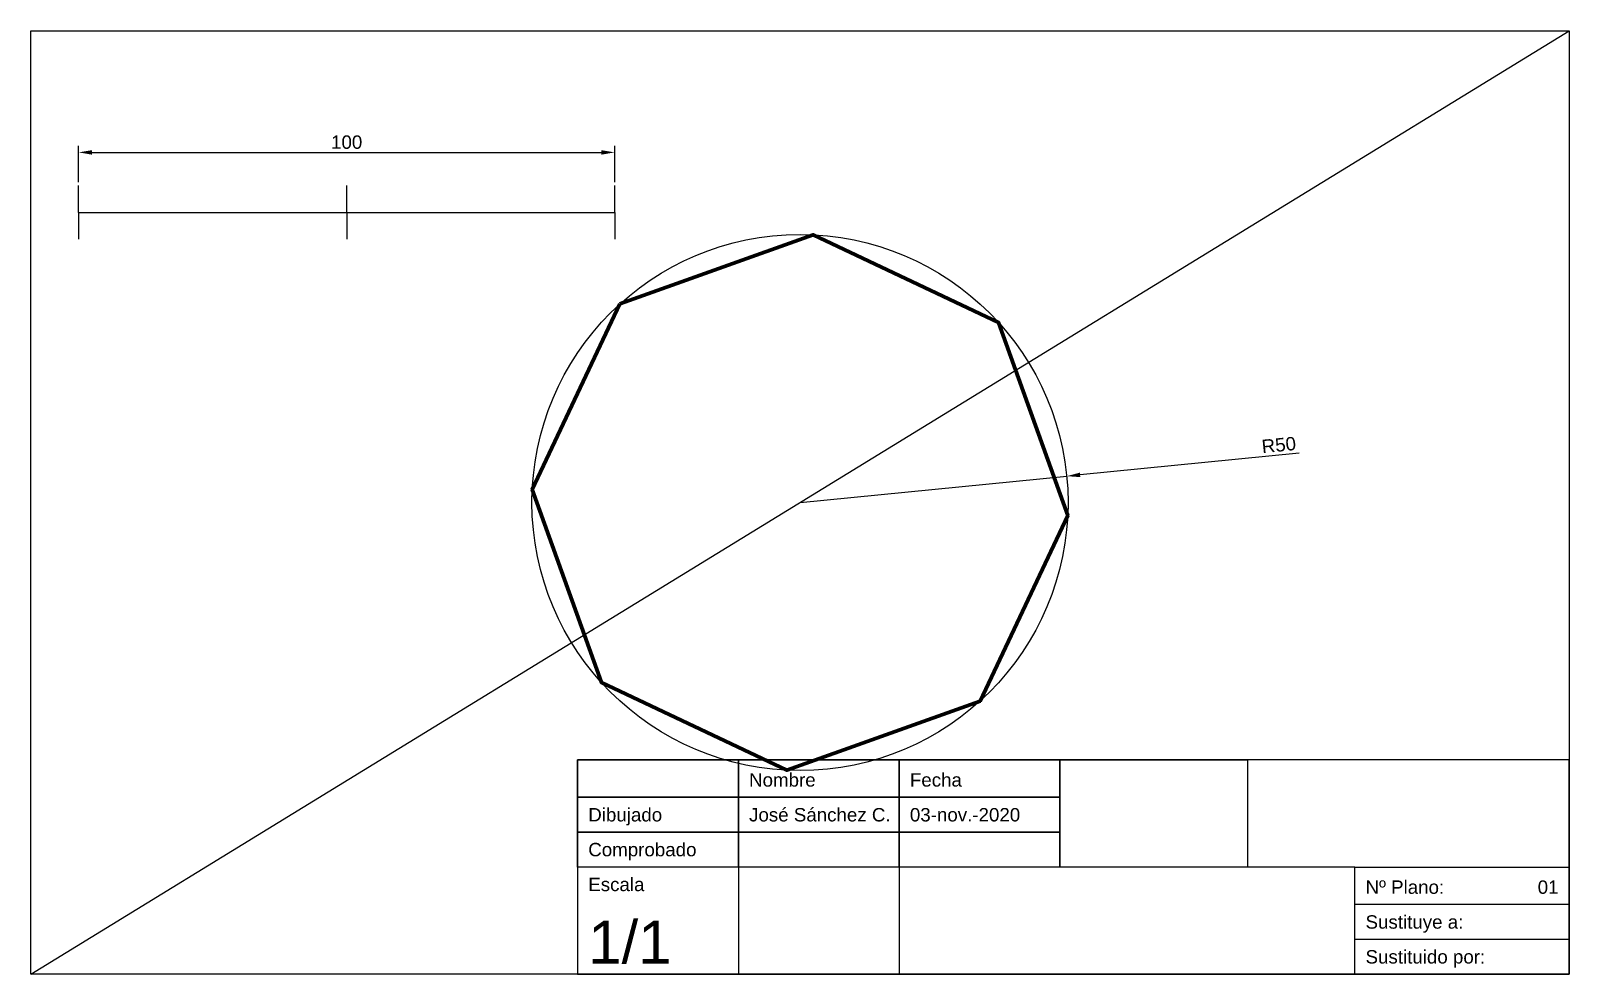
# Model space of a CAD drawing. Header units: millimetres. Extents: x 2095 to 2382, y 762 to 938.
import ezdxf
from ezdxf.enums import TextEntityAlignment as Align

# ---------------------------------------------------------------- set-up
doc = ezdxf.new("R2010")
doc.units = ezdxf.units.MM
doc.layers.add('Auxiliares', color=9, linetype='Continuous')
doc.styles.get("Standard").update_dxf_attribs({"font": 'arial.ttf'})
doc.dimstyles.new('ISO-25', dxfattribs={"dimtxt": 2.5, "dimasz": 2.5, "dimexe": 1.25, "dimexo": 0.625, "dimtad": 1, "dimtxsty": 'Standard', "dimcen": 2.5, "dimadec": 0, "dimazin": 0, "dimtfac": 1, "dimtmove": 0, "dimatfit": 3, "dimfxl": 1, "dimarcsym": 0})

# ---------------------------------------------------------------- blocks, each defined once
blk = doc.blocks.new('Cajetin  bloque')
for p, q in [((-185, 35), (-185, 35)), ((-155, 20), (-155, 0)), ((-125, 20), (-125, 0)), ((-40, 20), (0, 20)), ((0, 13), (-40, 13)), ((0, 6.5), (-40, 6.5))]:
    blk.add_line(p, q)
for points in [[(-185, 0), (0, 0), (0, 40), (-185, 40)], [(-185, 40), (-155, 40), (-155, 33), (-185, 33)], [(-155, 40), (-125, 40), (-125, 33), (-155, 33)], [(-125, 40), (-95, 40), (-95, 33), (-125, 33)], [(-95, 40), (-60, 40), (-60, 20), (-95, 20)], [(-185, 33), (-155, 33), (-155, 26.5), (-185, 26.5)], [(-155, 33), (-125, 33), (-125, 26.5), (-155, 26.5)], [(-125, 33), (-95, 33), (-95, 26.5), (-125, 26.5)], [(-185, 26.5), (-155, 26.5), (-155, 20), (-185, 20)], [(-155, 26.5), (-125, 26.5), (-125, 20), (-155, 20)], [(-125, 26.5), (-95, 26.5), (-95, 20), (-125, 20)], [(-40, 20), (-125, 20), (-125, 0), (-40, 0)]]:
    blk.add_lwpolyline(points, close=True)
for s, p in [('Nombre', (-153, 35)), ('Fecha', (-123, 35)), ('Dibujado', (-183, 28.5)), ('José Sánchez C.', (-153, 28.5)), ('Comprobado', (-183, 22)), ('Escala', (-183, 15.5)), ('Nº Plano:', (-38, 15)), ('Sustituye a:', (-38, 8.5)), ('Sustituido por:', (-38, 2))]:
    blk.add_text(s, height=2.5).set_placement(p)
blk = doc.blocks.new('*D18')
at = {"color": 0, "lineweight": -2, "transparency": 16777216}
for p, q in [((2104.14, 910.21), (2104.14, 917.03)), ((2106.64, 915.78), (2201.64, 915.78)), ((2204.14, 910.21), (2204.14, 917.03))]:
    blk.add_line(p, q, dxfattribs=at)
at = {"color": 0, "transparency": 16777216}
for points in [[(2106.64, 916.2), (2106.64, 915.36), (2104.14, 915.78)], [(2201.64, 916.2), (2201.64, 915.36), (2204.14, 915.78)]]:
    blk.add_solid(points, dxfattribs=at)
at = {"layer": 'Defpoints', "color": 0, "transparency": 16777216}
for p in [(2204.14, 915.78), (2104.14, 909.58), (2204.14, 909.58)]:
    blk.add_point(p, dxfattribs=at)
at = {"color": 0, "lineweight": -2, "transparency": 16777216, "insert": (2154.14, 917.68), "char_height": 2.5, "attachment_point": 5}
blk.add_mtext('100', dxfattribs=at)
blk = doc.blocks.new('*D19')
at = {"color": 0, "lineweight": -2, "transparency": 16777216}
for p, q in [((2331.81, 859.66), (2290.95, 855.63)), ((2238.71, 850.47), (2288.47, 855.38))]:
    blk.add_line(p, q, dxfattribs=at)
at = {"color": 0, "transparency": 16777216}
blk.add_solid([(2290.91, 856.04), (2290.99, 855.21), (2288.47, 855.38)], dxfattribs=at)
at = {"layer": 'Defpoints', "color": 0, "transparency": 16777216}
for p in [(2288.47, 855.38), (2238.71, 850.47)]:
    blk.add_point(p, dxfattribs=at)
at = {"color": 0, "transparency": 16777216, "insert": (2328.03, 861.2), "char_height": 2.5, "attachment_point": 5, "rotation": 5.6398}
blk.add_mtext('R50', dxfattribs=at)

msp = doc.modelspace()

# ---------------------------------------------------------------- linework, layer by layer
for p, q in [((2104.142, 904.584), (2104.142, 909.584)), ((2154.142, 904.584), (2154.142, 909.584)), ((2204.142, 904.584), (2204.142, 909.584)), ((2104.142, 904.584), (2204.142, 904.584)), ((2104.142, 904.584), (2104.142, 899.584)), ((2154.142, 904.584), (2154.142, 899.584)), ((2204.142, 904.584), (2204.142, 899.584))]:
    msp.add_line(p, q)
msp.add_lwpolyline([(2382.208, 762.47), (2095.208, 762.47), (2095.208, 938.47), (2382.208, 938.47)], close=True)
at = {"lineweight": 100}
msp.add_lwpolyline([(2205.118, 887.507), (2241.145, 900.411), (2275.745, 884.06), (2288.648, 848.033), (2272.298, 813.433), (2236.27, 800.529), (2201.671, 816.88), (2188.767, 852.907), (2205.118, 887.507)], close=True, dxfattribs=at)
at = {"layer": 'Auxiliares'}
msp.add_line((2095.208, 762.47), (2382.208, 938.47), dxfattribs=at)
msp.add_circle((2238.708, 850.47), 50, dxfattribs=at)

# ---------------------------------------------------------------- block references
msp.add_blockref('Cajetin  bloque', (2382.208, 762.47))

# ---------------------------------------------------------------- texts
for s, height, p in [('03-nov.-2020', 2.5, (2259.208, 790.97)), ('1/1', 8, (2199.208, 764.47))]:
    msp.add_text(s, height=height).set_placement(p)
msp.add_text('01', height=2.5).set_placement((2380.208, 777.47), align=Align.RIGHT)

# ---------------------------------------------------------------- dimensions: what is measured, and where the dimension line sits
at = {"color": 8, "lineweight": -2}
dim = msp.add_linear_dim(base=(2204.142, 915.778), p1=(2104.142, 909.584), p2=(2204.142, 909.584), dimstyle='ISO-25', dxfattribs=at)
dim.commit()
dim.dimension.update_dxf_attribs({"geometry": '*D18', "text_midpoint": (2154.142, 917.68)})
at = {"color": 8}
dim = msp.add_radius_dim(center=(2238.708, 850.47), mpoint=(2288.466, 855.384), dimstyle='ISO-25', dxfattribs=at)
dim.commit()
dim.dimension.update_dxf_attribs({"geometry": '*D19', "text_midpoint": (2328.222, 859.31), "dimtype": 164})

doc.saveas('drawing.dxf')
